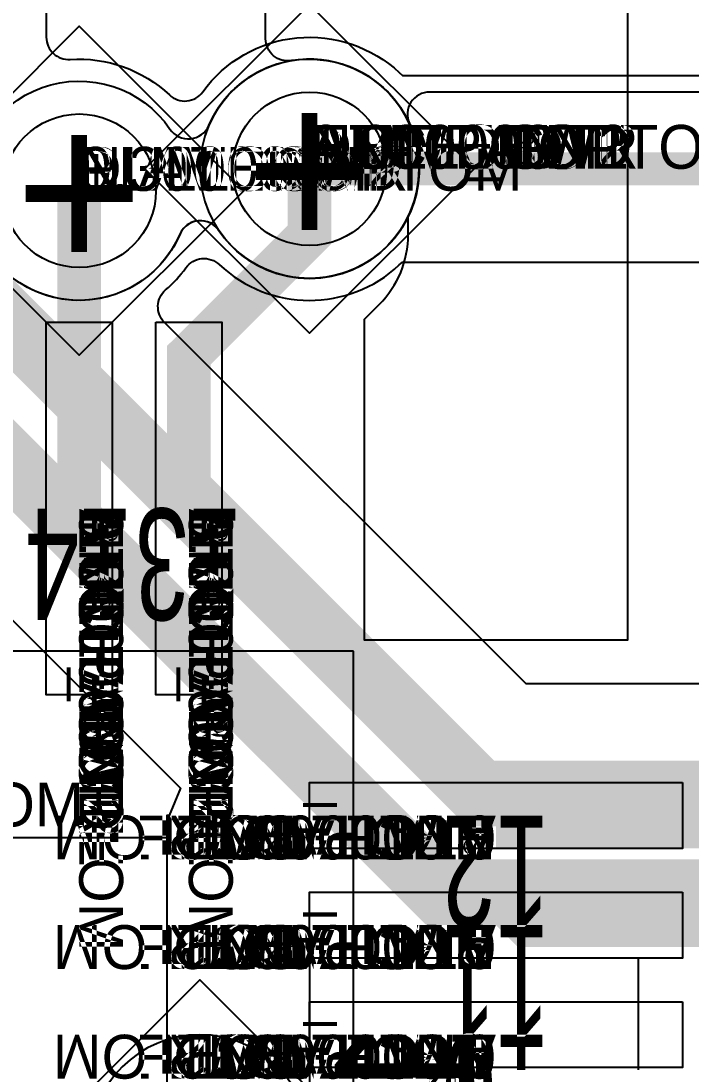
# Model space of a CAD drawing. Extents: x 0 to 323, y 0 to 320.
# Drawn here: x 43.134 to 46.19, y 106.725 to 111.475 of the extents above; entities that cross this region are included whole.
import ezdxf
from ezdxf.enums import TextEntityAlignment as Align

# ---------------------------------------------------------------- set-up
doc = ezdxf.new("R2010")
doc.units = 0
doc.header["$MEASUREMENT"] = 0
doc.layers.get('0').update_dxf_attribs({"linetype": 'CONTINUOUS'})
for name, color, linetype in [('CDN_FIGURES', 7, 'CONTINUOUS'), ('ETCH_BOTTOM', 7, 'CONTINUOUS'), ('ETCH_GND', 3, 'CONTINUOUS'), ('ETCH_INT1', 4, 'CONTINUOUS'), ('ETCH_INT2', 5, 'CONTINUOUS'), ('ETCH_PWR', 6, 'CONTINUOUS'), ('ETCH_TOP', 2, 'CONTINUOUS'), ('MANUFACTURING_NCLEGEND-1-6', 8, 'CONTINUOUS'), ('PACKAGE_GEOMETRY_ASSEMBLY_TOP', 11, 'CONTINUOUS'), ('PACKAGE_GEOMETRY_PIN_NUMBER', 9, 'CONTINUOUS')]:
    doc.layers.add(name, color=color, linetype=linetype)

# ---------------------------------------------------------------- blocks, each defined once
blk = doc.blocks.new('PAD_INFO')
for tag in ['SHAPE_TYPE', 'PAD_HEIGHT', 'PAD_LAYER', 'PAD_TYPE', 'PAD_WIDTH']:
    blk.add_attdef(tag, (0, 0), '', height=0.2)
at = {"flags": 2}
blk.add_attdef('CDN_TYPE', (0, 0), '', height=0.2, dxfattribs=at)
blk = doc.blocks.new('DRILL_INFO')
at = {"flags": 2}
blk.add_attdef('CDN_TYPE', (0, 0), '', height=0.2, dxfattribs=at)
for tag in ['FSHAPE', 'FCHAR', 'DRILL_HEIGHT', 'DIAMETER', 'PLATED', 'DRILL_WIDTH']:
    blk.add_attdef(tag, (0, 0), '', height=0.2)
blk = doc.blocks.new('VIA0700X0300')
at = {"layer": 'ETCH_BOTTOM'}
blk.add_circle((0, 0), 0.35, dxfattribs=at)
at = {"layer": 'ETCH_GND'}
blk.add_circle((0, 0), 0.35, dxfattribs=at)
at = {"layer": 'ETCH_INT1'}
blk.add_circle((0, 0), 0.35, dxfattribs=at)
at = {"layer": 'ETCH_INT2'}
blk.add_circle((0, 0), 0.35, dxfattribs=at)
at = {"layer": 'ETCH_PWR'}
blk.add_circle((0, 0), 0.35, dxfattribs=at)
at = {"layer": 'ETCH_TOP'}
blk.add_circle((0, 0), 0.35, dxfattribs=at)
ref = blk.add_blockref('PAD_INFO', (0, 0))
ref.add_attrib('PAD_LAYER', 'ETCH_TOP', (0, 0), dxfattribs={"height": 0.2})
ref.add_attrib('SHAPE_TYPE', 'NULL', (0, 0), dxfattribs={"height": 0.2})
ref.add_attrib('PAD_TYPE', 'ANTIPAD', (0, 0), dxfattribs={"height": 0.2})
ref.add_attrib('PAD_WIDTH', '0.000000', (0, 0), dxfattribs={"height": 0.2})
ref.add_attrib('PAD_HEIGHT', '0.000000', (0, 0), dxfattribs={"height": 0.2})
ref = blk.add_blockref('PAD_INFO', (0, 0))
ref.add_attrib('PAD_LAYER', 'ETCH_GND', (0, 0), dxfattribs={"height": 0.2})
ref.add_attrib('SHAPE_TYPE', 'NULL', (0, 0), dxfattribs={"height": 0.2})
ref.add_attrib('PAD_TYPE', 'ANTIPAD', (0, 0), dxfattribs={"height": 0.2})
ref.add_attrib('PAD_WIDTH', '0.000000', (0, 0), dxfattribs={"height": 0.2})
ref.add_attrib('PAD_HEIGHT', '0.000000', (0, 0), dxfattribs={"height": 0.2})
ref = blk.add_blockref('PAD_INFO', (0, 0))
ref.add_attrib('PAD_LAYER', 'ETCH_INT1', (0, 0), dxfattribs={"height": 0.2})
ref.add_attrib('SHAPE_TYPE', 'NULL', (0, 0), dxfattribs={"height": 0.2})
ref.add_attrib('PAD_TYPE', 'ANTIPAD', (0, 0), dxfattribs={"height": 0.2})
ref.add_attrib('PAD_WIDTH', '0.000000', (0, 0), dxfattribs={"height": 0.2})
ref.add_attrib('PAD_HEIGHT', '0.000000', (0, 0), dxfattribs={"height": 0.2})
ref = blk.add_blockref('PAD_INFO', (0, 0))
ref.add_attrib('PAD_LAYER', 'ETCH_INT2', (0, 0), dxfattribs={"height": 0.2})
ref.add_attrib('SHAPE_TYPE', 'NULL', (0, 0), dxfattribs={"height": 0.2})
ref.add_attrib('PAD_TYPE', 'ANTIPAD', (0, 0), dxfattribs={"height": 0.2})
ref.add_attrib('PAD_WIDTH', '0.000000', (0, 0), dxfattribs={"height": 0.2})
ref.add_attrib('PAD_HEIGHT', '0.000000', (0, 0), dxfattribs={"height": 0.2})
ref = blk.add_blockref('PAD_INFO', (0, 0))
ref.add_attrib('PAD_LAYER', 'ETCH_PWR', (0, 0), dxfattribs={"height": 0.2})
ref.add_attrib('SHAPE_TYPE', 'NULL', (0, 0), dxfattribs={"height": 0.2})
ref.add_attrib('PAD_TYPE', 'ANTIPAD', (0, 0), dxfattribs={"height": 0.2})
ref.add_attrib('PAD_WIDTH', '0.000000', (0, 0), dxfattribs={"height": 0.2})
ref.add_attrib('PAD_HEIGHT', '0.000000', (0, 0), dxfattribs={"height": 0.2})
ref = blk.add_blockref('PAD_INFO', (0, 0))
ref.add_attrib('PAD_LAYER', 'ETCH_BOTTOM', (0, 0), dxfattribs={"height": 0.2})
ref.add_attrib('SHAPE_TYPE', 'NULL', (0, 0), dxfattribs={"height": 0.2})
ref.add_attrib('PAD_TYPE', 'ANTIPAD', (0, 0), dxfattribs={"height": 0.2})
ref.add_attrib('PAD_WIDTH', '0.000000', (0, 0), dxfattribs={"height": 0.2})
ref.add_attrib('PAD_HEIGHT', '0.000000', (0, 0), dxfattribs={"height": 0.2})
ref = blk.add_blockref('PAD_INFO', (0, 0))
ref.add_attrib('PAD_LAYER', 'ETCH_TOP', (0, 0), dxfattribs={"height": 0.2})
ref.add_attrib('SHAPE_TYPE', 'NULL', (0, 0), dxfattribs={"height": 0.2})
ref.add_attrib('PAD_TYPE', 'THERMAL', (0, 0), dxfattribs={"height": 0.2})
ref.add_attrib('PAD_WIDTH', '0.000000', (0, 0), dxfattribs={"height": 0.2})
ref.add_attrib('PAD_HEIGHT', '0.000000', (0, 0), dxfattribs={"height": 0.2})
ref = blk.add_blockref('PAD_INFO', (0, 0))
ref.add_attrib('PAD_LAYER', 'ETCH_GND', (0, 0), dxfattribs={"height": 0.2})
ref.add_attrib('SHAPE_TYPE', 'NULL', (0, 0), dxfattribs={"height": 0.2})
ref.add_attrib('PAD_TYPE', 'THERMAL', (0, 0), dxfattribs={"height": 0.2})
ref.add_attrib('PAD_WIDTH', '0.000000', (0, 0), dxfattribs={"height": 0.2})
ref.add_attrib('PAD_HEIGHT', '0.000000', (0, 0), dxfattribs={"height": 0.2})
ref = blk.add_blockref('PAD_INFO', (0, 0))
ref.add_attrib('PAD_LAYER', 'ETCH_INT1', (0, 0), dxfattribs={"height": 0.2})
ref.add_attrib('SHAPE_TYPE', 'NULL', (0, 0), dxfattribs={"height": 0.2})
ref.add_attrib('PAD_TYPE', 'THERMAL', (0, 0), dxfattribs={"height": 0.2})
ref.add_attrib('PAD_WIDTH', '0.000000', (0, 0), dxfattribs={"height": 0.2})
ref.add_attrib('PAD_HEIGHT', '0.000000', (0, 0), dxfattribs={"height": 0.2})
ref = blk.add_blockref('PAD_INFO', (0, 0))
ref.add_attrib('PAD_LAYER', 'ETCH_INT2', (0, 0), dxfattribs={"height": 0.2})
ref.add_attrib('SHAPE_TYPE', 'NULL', (0, 0), dxfattribs={"height": 0.2})
ref.add_attrib('PAD_TYPE', 'THERMAL', (0, 0), dxfattribs={"height": 0.2})
ref.add_attrib('PAD_WIDTH', '0.000000', (0, 0), dxfattribs={"height": 0.2})
ref.add_attrib('PAD_HEIGHT', '0.000000', (0, 0), dxfattribs={"height": 0.2})
ref = blk.add_blockref('PAD_INFO', (0, 0))
ref.add_attrib('PAD_LAYER', 'ETCH_PWR', (0, 0), dxfattribs={"height": 0.2})
ref.add_attrib('SHAPE_TYPE', 'NULL', (0, 0), dxfattribs={"height": 0.2})
ref.add_attrib('PAD_TYPE', 'THERMAL', (0, 0), dxfattribs={"height": 0.2})
ref.add_attrib('PAD_WIDTH', '0.000000', (0, 0), dxfattribs={"height": 0.2})
ref.add_attrib('PAD_HEIGHT', '0.000000', (0, 0), dxfattribs={"height": 0.2})
ref = blk.add_blockref('PAD_INFO', (0, 0))
ref.add_attrib('PAD_LAYER', 'ETCH_BOTTOM', (0, 0), dxfattribs={"height": 0.2})
ref.add_attrib('SHAPE_TYPE', 'NULL', (0, 0), dxfattribs={"height": 0.2})
ref.add_attrib('PAD_TYPE', 'THERMAL', (0, 0), dxfattribs={"height": 0.2})
ref.add_attrib('PAD_WIDTH', '0.000000', (0, 0), dxfattribs={"height": 0.2})
ref.add_attrib('PAD_HEIGHT', '0.000000', (0, 0), dxfattribs={"height": 0.2})
ref = blk.add_blockref('PAD_INFO', (0, 0))
ref.add_attrib('PAD_LAYER', 'ETCH_TOP', (0, 0), dxfattribs={"height": 0.2})
ref.add_attrib('SHAPE_TYPE', 'CIRCLE', (0, 0), dxfattribs={"height": 0.2})
ref.add_attrib('PAD_TYPE', 'REGULAR', (0, 0), dxfattribs={"height": 0.2})
ref.add_attrib('PAD_WIDTH', '0.700000', (0, 0), dxfattribs={"height": 0.2})
ref.add_attrib('PAD_HEIGHT', '0.700000', (0, 0), dxfattribs={"height": 0.2})
ref = blk.add_blockref('PAD_INFO', (0, 0))
ref.add_attrib('PAD_LAYER', 'ETCH_GND', (0, 0), dxfattribs={"height": 0.2})
ref.add_attrib('SHAPE_TYPE', 'CIRCLE', (0, 0), dxfattribs={"height": 0.2})
ref.add_attrib('PAD_TYPE', 'REGULAR', (0, 0), dxfattribs={"height": 0.2})
ref.add_attrib('PAD_WIDTH', '0.700000', (0, 0), dxfattribs={"height": 0.2})
ref.add_attrib('PAD_HEIGHT', '0.700000', (0, 0), dxfattribs={"height": 0.2})
ref = blk.add_blockref('PAD_INFO', (0, 0))
ref.add_attrib('PAD_LAYER', 'ETCH_INT1', (0, 0), dxfattribs={"height": 0.2})
ref.add_attrib('SHAPE_TYPE', 'CIRCLE', (0, 0), dxfattribs={"height": 0.2})
ref.add_attrib('PAD_TYPE', 'REGULAR', (0, 0), dxfattribs={"height": 0.2})
ref.add_attrib('PAD_WIDTH', '0.700000', (0, 0), dxfattribs={"height": 0.2})
ref.add_attrib('PAD_HEIGHT', '0.700000', (0, 0), dxfattribs={"height": 0.2})
ref = blk.add_blockref('PAD_INFO', (0, 0))
ref.add_attrib('PAD_LAYER', 'ETCH_INT2', (0, 0), dxfattribs={"height": 0.2})
ref.add_attrib('SHAPE_TYPE', 'CIRCLE', (0, 0), dxfattribs={"height": 0.2})
ref.add_attrib('PAD_TYPE', 'REGULAR', (0, 0), dxfattribs={"height": 0.2})
ref.add_attrib('PAD_WIDTH', '0.700000', (0, 0), dxfattribs={"height": 0.2})
ref.add_attrib('PAD_HEIGHT', '0.700000', (0, 0), dxfattribs={"height": 0.2})
ref = blk.add_blockref('PAD_INFO', (0, 0))
ref.add_attrib('PAD_LAYER', 'ETCH_PWR', (0, 0), dxfattribs={"height": 0.2})
ref.add_attrib('SHAPE_TYPE', 'CIRCLE', (0, 0), dxfattribs={"height": 0.2})
ref.add_attrib('PAD_TYPE', 'REGULAR', (0, 0), dxfattribs={"height": 0.2})
ref.add_attrib('PAD_WIDTH', '0.700000', (0, 0), dxfattribs={"height": 0.2})
ref.add_attrib('PAD_HEIGHT', '0.700000', (0, 0), dxfattribs={"height": 0.2})
ref = blk.add_blockref('PAD_INFO', (0, 0))
ref.add_attrib('PAD_LAYER', 'ETCH_BOTTOM', (0, 0), dxfattribs={"height": 0.2})
ref.add_attrib('SHAPE_TYPE', 'CIRCLE', (0, 0), dxfattribs={"height": 0.2})
ref.add_attrib('PAD_TYPE', 'REGULAR', (0, 0), dxfattribs={"height": 0.2})
ref.add_attrib('PAD_WIDTH', '0.700000', (0, 0), dxfattribs={"height": 0.2})
ref.add_attrib('PAD_HEIGHT', '0.700000', (0, 0), dxfattribs={"height": 0.2})
ref = blk.add_blockref('DRILL_INFO', (0, 0))
ref.add_attrib('DIAMETER', '0.300000', (0, 0), dxfattribs={"height": 0.2})
ref.add_attrib('PLATED', 'PLATED', (0, 0), dxfattribs={"height": 0.2})
ref.add_attrib('FSHAPE', 'DIAMOND', (0, 0), dxfattribs={"height": 0.2})
ref.add_attrib('FCHAR', '+', (0, 0), dxfattribs={"height": 0.2})
ref.add_attrib('DRILL_WIDTH', '1.500000', (0, 0), dxfattribs={"height": 0.2})
ref.add_attrib('DRILL_HEIGHT', '1.500000', (0, 0), dxfattribs={"height": 0.2})
for tag in ['CDN_TYPE', 'PIN']:
    blk.add_attdef(tag, (0, 0), '', height=0.2)
at = {"flags": 2}
for tag in ['PSTKNAME', 'BBV']:
    blk.add_attdef(tag, (0, 0), '', height=0.2, dxfattribs=at)
blk = doc.blocks.new('FIGURE_DIAMOND')
at = {"layer": 'CDN_FIGURES'}
blk.add_lwpolyline([(-0.5, 0), (0, 0.5), (0.5, 0), (0, -0.5)], close=True, dxfattribs=at)
blk = doc.blocks.new('RC1700X0300TS_NS')
at = {"layer": 'ETCH_TOP'}
blk.add_lwpolyline([(-0.85, -0.15), (-0.85, 0.15), (0.85, 0.15), (0.85, -0.15)], close=True, dxfattribs=at)
ref = blk.add_blockref('PAD_INFO', (0, 0))
ref.add_attrib('PAD_LAYER', 'ETCH_TOP', (0, 0), dxfattribs={"height": 0.2})
ref.add_attrib('SHAPE_TYPE', 'NULL', (0, 0), dxfattribs={"height": 0.2})
ref.add_attrib('PAD_TYPE', 'ANTIPAD', (0, 0), dxfattribs={"height": 0.2})
ref.add_attrib('PAD_WIDTH', '0.000000', (0, 0), dxfattribs={"height": 0.2})
ref.add_attrib('PAD_HEIGHT', '0.000000', (0, 0), dxfattribs={"height": 0.2})
ref = blk.add_blockref('PAD_INFO', (0, 0))
ref.add_attrib('PAD_LAYER', 'ETCH_GND', (0, 0), dxfattribs={"height": 0.2})
ref.add_attrib('SHAPE_TYPE', 'NULL', (0, 0), dxfattribs={"height": 0.2})
ref.add_attrib('PAD_TYPE', 'ANTIPAD', (0, 0), dxfattribs={"height": 0.2})
ref.add_attrib('PAD_WIDTH', '0.000000', (0, 0), dxfattribs={"height": 0.2})
ref.add_attrib('PAD_HEIGHT', '0.000000', (0, 0), dxfattribs={"height": 0.2})
ref = blk.add_blockref('PAD_INFO', (0, 0))
ref.add_attrib('PAD_LAYER', 'ETCH_INT1', (0, 0), dxfattribs={"height": 0.2})
ref.add_attrib('SHAPE_TYPE', 'NULL', (0, 0), dxfattribs={"height": 0.2})
ref.add_attrib('PAD_TYPE', 'ANTIPAD', (0, 0), dxfattribs={"height": 0.2})
ref.add_attrib('PAD_WIDTH', '0.000000', (0, 0), dxfattribs={"height": 0.2})
ref.add_attrib('PAD_HEIGHT', '0.000000', (0, 0), dxfattribs={"height": 0.2})
ref = blk.add_blockref('PAD_INFO', (0, 0))
ref.add_attrib('PAD_LAYER', 'ETCH_INT2', (0, 0), dxfattribs={"height": 0.2})
ref.add_attrib('SHAPE_TYPE', 'NULL', (0, 0), dxfattribs={"height": 0.2})
ref.add_attrib('PAD_TYPE', 'ANTIPAD', (0, 0), dxfattribs={"height": 0.2})
ref.add_attrib('PAD_WIDTH', '0.000000', (0, 0), dxfattribs={"height": 0.2})
ref.add_attrib('PAD_HEIGHT', '0.000000', (0, 0), dxfattribs={"height": 0.2})
ref = blk.add_blockref('PAD_INFO', (0, 0))
ref.add_attrib('PAD_LAYER', 'ETCH_PWR', (0, 0), dxfattribs={"height": 0.2})
ref.add_attrib('SHAPE_TYPE', 'NULL', (0, 0), dxfattribs={"height": 0.2})
ref.add_attrib('PAD_TYPE', 'ANTIPAD', (0, 0), dxfattribs={"height": 0.2})
ref.add_attrib('PAD_WIDTH', '0.000000', (0, 0), dxfattribs={"height": 0.2})
ref.add_attrib('PAD_HEIGHT', '0.000000', (0, 0), dxfattribs={"height": 0.2})
ref = blk.add_blockref('PAD_INFO', (0, 0))
ref.add_attrib('PAD_LAYER', 'ETCH_BOTTOM', (0, 0), dxfattribs={"height": 0.2})
ref.add_attrib('SHAPE_TYPE', 'NULL', (0, 0), dxfattribs={"height": 0.2})
ref.add_attrib('PAD_TYPE', 'ANTIPAD', (0, 0), dxfattribs={"height": 0.2})
ref.add_attrib('PAD_WIDTH', '0.000000', (0, 0), dxfattribs={"height": 0.2})
ref.add_attrib('PAD_HEIGHT', '0.000000', (0, 0), dxfattribs={"height": 0.2})
ref = blk.add_blockref('PAD_INFO', (0, 0))
ref.add_attrib('PAD_LAYER', 'ETCH_TOP', (0, 0), dxfattribs={"height": 0.2})
ref.add_attrib('SHAPE_TYPE', 'NULL', (0, 0), dxfattribs={"height": 0.2})
ref.add_attrib('PAD_TYPE', 'THERMAL', (0, 0), dxfattribs={"height": 0.2})
ref.add_attrib('PAD_WIDTH', '0.000000', (0, 0), dxfattribs={"height": 0.2})
ref.add_attrib('PAD_HEIGHT', '0.000000', (0, 0), dxfattribs={"height": 0.2})
ref = blk.add_blockref('PAD_INFO', (0, 0))
ref.add_attrib('PAD_LAYER', 'ETCH_GND', (0, 0), dxfattribs={"height": 0.2})
ref.add_attrib('SHAPE_TYPE', 'NULL', (0, 0), dxfattribs={"height": 0.2})
ref.add_attrib('PAD_TYPE', 'THERMAL', (0, 0), dxfattribs={"height": 0.2})
ref.add_attrib('PAD_WIDTH', '0.000000', (0, 0), dxfattribs={"height": 0.2})
ref.add_attrib('PAD_HEIGHT', '0.000000', (0, 0), dxfattribs={"height": 0.2})
ref = blk.add_blockref('PAD_INFO', (0, 0))
ref.add_attrib('PAD_LAYER', 'ETCH_INT1', (0, 0), dxfattribs={"height": 0.2})
ref.add_attrib('SHAPE_TYPE', 'NULL', (0, 0), dxfattribs={"height": 0.2})
ref.add_attrib('PAD_TYPE', 'THERMAL', (0, 0), dxfattribs={"height": 0.2})
ref.add_attrib('PAD_WIDTH', '0.000000', (0, 0), dxfattribs={"height": 0.2})
ref.add_attrib('PAD_HEIGHT', '0.000000', (0, 0), dxfattribs={"height": 0.2})
ref = blk.add_blockref('PAD_INFO', (0, 0))
ref.add_attrib('PAD_LAYER', 'ETCH_INT2', (0, 0), dxfattribs={"height": 0.2})
ref.add_attrib('SHAPE_TYPE', 'NULL', (0, 0), dxfattribs={"height": 0.2})
ref.add_attrib('PAD_TYPE', 'THERMAL', (0, 0), dxfattribs={"height": 0.2})
ref.add_attrib('PAD_WIDTH', '0.000000', (0, 0), dxfattribs={"height": 0.2})
ref.add_attrib('PAD_HEIGHT', '0.000000', (0, 0), dxfattribs={"height": 0.2})
ref = blk.add_blockref('PAD_INFO', (0, 0))
ref.add_attrib('PAD_LAYER', 'ETCH_PWR', (0, 0), dxfattribs={"height": 0.2})
ref.add_attrib('SHAPE_TYPE', 'NULL', (0, 0), dxfattribs={"height": 0.2})
ref.add_attrib('PAD_TYPE', 'THERMAL', (0, 0), dxfattribs={"height": 0.2})
ref.add_attrib('PAD_WIDTH', '0.000000', (0, 0), dxfattribs={"height": 0.2})
ref.add_attrib('PAD_HEIGHT', '0.000000', (0, 0), dxfattribs={"height": 0.2})
ref = blk.add_blockref('PAD_INFO', (0, 0))
ref.add_attrib('PAD_LAYER', 'ETCH_BOTTOM', (0, 0), dxfattribs={"height": 0.2})
ref.add_attrib('SHAPE_TYPE', 'NULL', (0, 0), dxfattribs={"height": 0.2})
ref.add_attrib('PAD_TYPE', 'THERMAL', (0, 0), dxfattribs={"height": 0.2})
ref.add_attrib('PAD_WIDTH', '0.000000', (0, 0), dxfattribs={"height": 0.2})
ref.add_attrib('PAD_HEIGHT', '0.000000', (0, 0), dxfattribs={"height": 0.2})
ref = blk.add_blockref('PAD_INFO', (0, 0))
ref.add_attrib('PAD_LAYER', 'ETCH_TOP', (0, 0), dxfattribs={"height": 0.2})
ref.add_attrib('SHAPE_TYPE', 'RECTANGLE', (0, 0), dxfattribs={"height": 0.2})
ref.add_attrib('PAD_TYPE', 'REGULAR', (0, 0), dxfattribs={"height": 0.2})
ref.add_attrib('PAD_WIDTH', '1.700000', (0, 0), dxfattribs={"height": 0.2})
ref.add_attrib('PAD_HEIGHT', '0.300000', (0, 0), dxfattribs={"height": 0.2})
ref = blk.add_blockref('PAD_INFO', (0, 0))
ref.add_attrib('PAD_LAYER', 'ETCH_GND', (0, 0), dxfattribs={"height": 0.2})
ref.add_attrib('SHAPE_TYPE', 'NULL', (0, 0), dxfattribs={"height": 0.2})
ref.add_attrib('PAD_TYPE', 'REGULAR', (0, 0), dxfattribs={"height": 0.2})
ref.add_attrib('PAD_WIDTH', '0.000000', (0, 0), dxfattribs={"height": 0.2})
ref.add_attrib('PAD_HEIGHT', '0.000000', (0, 0), dxfattribs={"height": 0.2})
ref = blk.add_blockref('PAD_INFO', (0, 0))
ref.add_attrib('PAD_LAYER', 'ETCH_INT1', (0, 0), dxfattribs={"height": 0.2})
ref.add_attrib('SHAPE_TYPE', 'NULL', (0, 0), dxfattribs={"height": 0.2})
ref.add_attrib('PAD_TYPE', 'REGULAR', (0, 0), dxfattribs={"height": 0.2})
ref.add_attrib('PAD_WIDTH', '0.000000', (0, 0), dxfattribs={"height": 0.2})
ref.add_attrib('PAD_HEIGHT', '0.000000', (0, 0), dxfattribs={"height": 0.2})
ref = blk.add_blockref('PAD_INFO', (0, 0))
ref.add_attrib('PAD_LAYER', 'ETCH_INT2', (0, 0), dxfattribs={"height": 0.2})
ref.add_attrib('SHAPE_TYPE', 'NULL', (0, 0), dxfattribs={"height": 0.2})
ref.add_attrib('PAD_TYPE', 'REGULAR', (0, 0), dxfattribs={"height": 0.2})
ref.add_attrib('PAD_WIDTH', '0.000000', (0, 0), dxfattribs={"height": 0.2})
ref.add_attrib('PAD_HEIGHT', '0.000000', (0, 0), dxfattribs={"height": 0.2})
ref = blk.add_blockref('PAD_INFO', (0, 0))
ref.add_attrib('PAD_LAYER', 'ETCH_PWR', (0, 0), dxfattribs={"height": 0.2})
ref.add_attrib('SHAPE_TYPE', 'NULL', (0, 0), dxfattribs={"height": 0.2})
ref.add_attrib('PAD_TYPE', 'REGULAR', (0, 0), dxfattribs={"height": 0.2})
ref.add_attrib('PAD_WIDTH', '0.000000', (0, 0), dxfattribs={"height": 0.2})
ref.add_attrib('PAD_HEIGHT', '0.000000', (0, 0), dxfattribs={"height": 0.2})
ref = blk.add_blockref('PAD_INFO', (0, 0))
ref.add_attrib('PAD_LAYER', 'ETCH_BOTTOM', (0, 0), dxfattribs={"height": 0.2})
ref.add_attrib('SHAPE_TYPE', 'NULL', (0, 0), dxfattribs={"height": 0.2})
ref.add_attrib('PAD_TYPE', 'REGULAR', (0, 0), dxfattribs={"height": 0.2})
ref.add_attrib('PAD_WIDTH', '0.000000', (0, 0), dxfattribs={"height": 0.2})
ref.add_attrib('PAD_HEIGHT', '0.000000', (0, 0), dxfattribs={"height": 0.2})
ref = blk.add_blockref('DRILL_INFO', (0, 0))
ref.add_attrib('DIAMETER', '0.000000', (0, 0), dxfattribs={"height": 0.2})
ref.add_attrib('PLATED', 'PLATED', (0, 0), dxfattribs={"height": 0.2})
ref.add_attrib('FSHAPE', 'NULL', (0, 0), dxfattribs={"height": 0.2})
ref.add_attrib('DRILL_WIDTH', '0.000000', (0, 0), dxfattribs={"height": 0.2})
ref.add_attrib('DRILL_HEIGHT', '0.000000', (0, 0), dxfattribs={"height": 0.2})
for tag in ['CDN_TYPE', 'PIN']:
    blk.add_attdef(tag, (0, 0), '', height=0.2)
at = {"flags": 2}
for tag in ['PSTKNAME', 'BBV']:
    blk.add_attdef(tag, (0, 0), '', height=0.2, dxfattribs=at)
blk = doc.blocks.new('F40')
at = {"layer": 'PACKAGE_GEOMETRY_ASSEMBLY_TOP'}
blk.add_lwpolyline([(0.65, -6.25), (7.65, -6.25), (7.65, 0.75), (0.65, 0.75)], close=True, dxfattribs=at)
at = {"layer": 'ETCH_TOP'}
for p in [(0, -5.5), (0, -4.5), (0, -5)]:
    blk.add_blockref('RC1700X0300TS_NS', p, dxfattribs=at)
at = {"layer": 'ETCH_TOP', "rotation": 90}
for p in [(1.4, -6.9), (1.9, -6.9)]:
    blk.add_blockref('RC1700X0300TS_NS', p, dxfattribs=at)
at = {"flags": 2}
for tag in ['SYMBOL_TYPE', 'CDN_TYPE', 'REFDES']:
    blk.add_attdef(tag, (0, 0), '', height=0.2, dxfattribs=at)
blk = doc.blocks.new('RC1000X1500TS')
at = {"layer": 'ETCH_TOP'}
blk.add_lwpolyline([(-0.5, -0.75), (-0.5, 0.75), (0.5, 0.75), (0.5, -0.75)], close=True, dxfattribs=at)
ref = blk.add_blockref('PAD_INFO', (0, 0))
ref.add_attrib('PAD_LAYER', 'ETCH_TOP', (0, 0), dxfattribs={"height": 0.2})
ref.add_attrib('SHAPE_TYPE', 'NULL', (0, 0), dxfattribs={"height": 0.2})
ref.add_attrib('PAD_TYPE', 'ANTIPAD', (0, 0), dxfattribs={"height": 0.2})
ref.add_attrib('PAD_WIDTH', '0.000000', (0, 0), dxfattribs={"height": 0.2})
ref.add_attrib('PAD_HEIGHT', '0.000000', (0, 0), dxfattribs={"height": 0.2})
ref = blk.add_blockref('PAD_INFO', (0, 0))
ref.add_attrib('PAD_LAYER', 'ETCH_GND', (0, 0), dxfattribs={"height": 0.2})
ref.add_attrib('SHAPE_TYPE', 'NULL', (0, 0), dxfattribs={"height": 0.2})
ref.add_attrib('PAD_TYPE', 'ANTIPAD', (0, 0), dxfattribs={"height": 0.2})
ref.add_attrib('PAD_WIDTH', '0.000000', (0, 0), dxfattribs={"height": 0.2})
ref.add_attrib('PAD_HEIGHT', '0.000000', (0, 0), dxfattribs={"height": 0.2})
ref = blk.add_blockref('PAD_INFO', (0, 0))
ref.add_attrib('PAD_LAYER', 'ETCH_INT1', (0, 0), dxfattribs={"height": 0.2})
ref.add_attrib('SHAPE_TYPE', 'NULL', (0, 0), dxfattribs={"height": 0.2})
ref.add_attrib('PAD_TYPE', 'ANTIPAD', (0, 0), dxfattribs={"height": 0.2})
ref.add_attrib('PAD_WIDTH', '0.000000', (0, 0), dxfattribs={"height": 0.2})
ref.add_attrib('PAD_HEIGHT', '0.000000', (0, 0), dxfattribs={"height": 0.2})
ref = blk.add_blockref('PAD_INFO', (0, 0))
ref.add_attrib('PAD_LAYER', 'ETCH_INT2', (0, 0), dxfattribs={"height": 0.2})
ref.add_attrib('SHAPE_TYPE', 'NULL', (0, 0), dxfattribs={"height": 0.2})
ref.add_attrib('PAD_TYPE', 'ANTIPAD', (0, 0), dxfattribs={"height": 0.2})
ref.add_attrib('PAD_WIDTH', '0.000000', (0, 0), dxfattribs={"height": 0.2})
ref.add_attrib('PAD_HEIGHT', '0.000000', (0, 0), dxfattribs={"height": 0.2})
ref = blk.add_blockref('PAD_INFO', (0, 0))
ref.add_attrib('PAD_LAYER', 'ETCH_PWR', (0, 0), dxfattribs={"height": 0.2})
ref.add_attrib('SHAPE_TYPE', 'NULL', (0, 0), dxfattribs={"height": 0.2})
ref.add_attrib('PAD_TYPE', 'ANTIPAD', (0, 0), dxfattribs={"height": 0.2})
ref.add_attrib('PAD_WIDTH', '0.000000', (0, 0), dxfattribs={"height": 0.2})
ref.add_attrib('PAD_HEIGHT', '0.000000', (0, 0), dxfattribs={"height": 0.2})
ref = blk.add_blockref('PAD_INFO', (0, 0))
ref.add_attrib('PAD_LAYER', 'ETCH_BOTTOM', (0, 0), dxfattribs={"height": 0.2})
ref.add_attrib('SHAPE_TYPE', 'NULL', (0, 0), dxfattribs={"height": 0.2})
ref.add_attrib('PAD_TYPE', 'ANTIPAD', (0, 0), dxfattribs={"height": 0.2})
ref.add_attrib('PAD_WIDTH', '0.000000', (0, 0), dxfattribs={"height": 0.2})
ref.add_attrib('PAD_HEIGHT', '0.000000', (0, 0), dxfattribs={"height": 0.2})
ref = blk.add_blockref('PAD_INFO', (0, 0))
ref.add_attrib('PAD_LAYER', 'ETCH_TOP', (0, 0), dxfattribs={"height": 0.2})
ref.add_attrib('SHAPE_TYPE', 'NULL', (0, 0), dxfattribs={"height": 0.2})
ref.add_attrib('PAD_TYPE', 'THERMAL', (0, 0), dxfattribs={"height": 0.2})
ref.add_attrib('PAD_WIDTH', '0.000000', (0, 0), dxfattribs={"height": 0.2})
ref.add_attrib('PAD_HEIGHT', '0.000000', (0, 0), dxfattribs={"height": 0.2})
ref = blk.add_blockref('PAD_INFO', (0, 0))
ref.add_attrib('PAD_LAYER', 'ETCH_GND', (0, 0), dxfattribs={"height": 0.2})
ref.add_attrib('SHAPE_TYPE', 'NULL', (0, 0), dxfattribs={"height": 0.2})
ref.add_attrib('PAD_TYPE', 'THERMAL', (0, 0), dxfattribs={"height": 0.2})
ref.add_attrib('PAD_WIDTH', '0.000000', (0, 0), dxfattribs={"height": 0.2})
ref.add_attrib('PAD_HEIGHT', '0.000000', (0, 0), dxfattribs={"height": 0.2})
ref = blk.add_blockref('PAD_INFO', (0, 0))
ref.add_attrib('PAD_LAYER', 'ETCH_INT1', (0, 0), dxfattribs={"height": 0.2})
ref.add_attrib('SHAPE_TYPE', 'NULL', (0, 0), dxfattribs={"height": 0.2})
ref.add_attrib('PAD_TYPE', 'THERMAL', (0, 0), dxfattribs={"height": 0.2})
ref.add_attrib('PAD_WIDTH', '0.000000', (0, 0), dxfattribs={"height": 0.2})
ref.add_attrib('PAD_HEIGHT', '0.000000', (0, 0), dxfattribs={"height": 0.2})
ref = blk.add_blockref('PAD_INFO', (0, 0))
ref.add_attrib('PAD_LAYER', 'ETCH_INT2', (0, 0), dxfattribs={"height": 0.2})
ref.add_attrib('SHAPE_TYPE', 'NULL', (0, 0), dxfattribs={"height": 0.2})
ref.add_attrib('PAD_TYPE', 'THERMAL', (0, 0), dxfattribs={"height": 0.2})
ref.add_attrib('PAD_WIDTH', '0.000000', (0, 0), dxfattribs={"height": 0.2})
ref.add_attrib('PAD_HEIGHT', '0.000000', (0, 0), dxfattribs={"height": 0.2})
ref = blk.add_blockref('PAD_INFO', (0, 0))
ref.add_attrib('PAD_LAYER', 'ETCH_PWR', (0, 0), dxfattribs={"height": 0.2})
ref.add_attrib('SHAPE_TYPE', 'NULL', (0, 0), dxfattribs={"height": 0.2})
ref.add_attrib('PAD_TYPE', 'THERMAL', (0, 0), dxfattribs={"height": 0.2})
ref.add_attrib('PAD_WIDTH', '0.000000', (0, 0), dxfattribs={"height": 0.2})
ref.add_attrib('PAD_HEIGHT', '0.000000', (0, 0), dxfattribs={"height": 0.2})
ref = blk.add_blockref('PAD_INFO', (0, 0))
ref.add_attrib('PAD_LAYER', 'ETCH_BOTTOM', (0, 0), dxfattribs={"height": 0.2})
ref.add_attrib('SHAPE_TYPE', 'NULL', (0, 0), dxfattribs={"height": 0.2})
ref.add_attrib('PAD_TYPE', 'THERMAL', (0, 0), dxfattribs={"height": 0.2})
ref.add_attrib('PAD_WIDTH', '0.000000', (0, 0), dxfattribs={"height": 0.2})
ref.add_attrib('PAD_HEIGHT', '0.000000', (0, 0), dxfattribs={"height": 0.2})
ref = blk.add_blockref('PAD_INFO', (0, 0))
ref.add_attrib('PAD_LAYER', 'ETCH_GND', (0, 0), dxfattribs={"height": 0.2})
ref.add_attrib('SHAPE_TYPE', 'NULL', (0, 0), dxfattribs={"height": 0.2})
ref.add_attrib('PAD_TYPE', 'REGULAR', (0, 0), dxfattribs={"height": 0.2})
ref.add_attrib('PAD_WIDTH', '0.000000', (0, 0), dxfattribs={"height": 0.2})
ref.add_attrib('PAD_HEIGHT', '0.000000', (0, 0), dxfattribs={"height": 0.2})
ref = blk.add_blockref('PAD_INFO', (0, 0))
ref.add_attrib('PAD_LAYER', 'ETCH_INT1', (0, 0), dxfattribs={"height": 0.2})
ref.add_attrib('SHAPE_TYPE', 'NULL', (0, 0), dxfattribs={"height": 0.2})
ref.add_attrib('PAD_TYPE', 'REGULAR', (0, 0), dxfattribs={"height": 0.2})
ref.add_attrib('PAD_WIDTH', '0.000000', (0, 0), dxfattribs={"height": 0.2})
ref.add_attrib('PAD_HEIGHT', '0.000000', (0, 0), dxfattribs={"height": 0.2})
ref = blk.add_blockref('PAD_INFO', (0, 0))
ref.add_attrib('PAD_LAYER', 'ETCH_INT2', (0, 0), dxfattribs={"height": 0.2})
ref.add_attrib('SHAPE_TYPE', 'NULL', (0, 0), dxfattribs={"height": 0.2})
ref.add_attrib('PAD_TYPE', 'REGULAR', (0, 0), dxfattribs={"height": 0.2})
ref.add_attrib('PAD_WIDTH', '0.000000', (0, 0), dxfattribs={"height": 0.2})
ref.add_attrib('PAD_HEIGHT', '0.000000', (0, 0), dxfattribs={"height": 0.2})
ref = blk.add_blockref('PAD_INFO', (0, 0))
ref.add_attrib('PAD_LAYER', 'ETCH_PWR', (0, 0), dxfattribs={"height": 0.2})
ref.add_attrib('SHAPE_TYPE', 'NULL', (0, 0), dxfattribs={"height": 0.2})
ref.add_attrib('PAD_TYPE', 'REGULAR', (0, 0), dxfattribs={"height": 0.2})
ref.add_attrib('PAD_WIDTH', '0.000000', (0, 0), dxfattribs={"height": 0.2})
ref.add_attrib('PAD_HEIGHT', '0.000000', (0, 0), dxfattribs={"height": 0.2})
ref = blk.add_blockref('PAD_INFO', (0, 0))
ref.add_attrib('PAD_LAYER', 'ETCH_BOTTOM', (0, 0), dxfattribs={"height": 0.2})
ref.add_attrib('SHAPE_TYPE', 'NULL', (0, 0), dxfattribs={"height": 0.2})
ref.add_attrib('PAD_TYPE', 'REGULAR', (0, 0), dxfattribs={"height": 0.2})
ref.add_attrib('PAD_WIDTH', '0.000000', (0, 0), dxfattribs={"height": 0.2})
ref.add_attrib('PAD_HEIGHT', '0.000000', (0, 0), dxfattribs={"height": 0.2})
ref = blk.add_blockref('DRILL_INFO', (0, 0))
ref.add_attrib('DIAMETER', '0.000000', (0, 0), dxfattribs={"height": 0.2})
ref.add_attrib('PLATED', 'PLATED', (0, 0), dxfattribs={"height": 0.2})
ref.add_attrib('FSHAPE', 'NULL', (0, 0), dxfattribs={"height": 0.2})
ref.add_attrib('DRILL_WIDTH', '0.000000', (0, 0), dxfattribs={"height": 0.2})
ref.add_attrib('DRILL_HEIGHT', '0.000000', (0, 0), dxfattribs={"height": 0.2})
ref = blk.add_blockref('PAD_INFO', (0, 0))
ref.add_attrib('PAD_LAYER', 'ETCH_TOP', (0, 0), dxfattribs={"height": 0.2})
ref.add_attrib('SHAPE_TYPE', 'RECTANGLE', (0, 0), dxfattribs={"height": 0.2})
ref.add_attrib('PAD_TYPE', 'REGULAR', (0, 0), dxfattribs={"height": 0.2})
ref.add_attrib('PAD_WIDTH', '1.000000', (0, 0), dxfattribs={"height": 0.2})
ref.add_attrib('PAD_HEIGHT', '1.500000', (0, 0), dxfattribs={"height": 0.2})
for tag in ['CDN_TYPE', 'PIN']:
    blk.add_attdef(tag, (0, 0), '', height=0.2)
at = {"flags": 2}
for tag in ['PSTKNAME', 'BBV']:
    blk.add_attdef(tag, (0, 0), '', height=0.2, dxfattribs=at)
blk = doc.blocks.new('F56')
at = {"layer": 'ETCH_TOP'}
ref = blk.add_blockref('RC1000X1500TS', (0, 0), dxfattribs=at)
ref.add_attrib('CDN_TYPE', 'PIN', (0, 0), dxfattribs={"height": 0.2})
ref.add_attrib('PIN', '1', (0, 0), dxfattribs={"height": 0.2})
at = {"flags": 2}
for tag in ['SYMBOL_TYPE', 'CDN_TYPE', 'REFDES']:
    blk.add_attdef(tag, (0, 0), '', height=0.2, dxfattribs=at)

msp = doc.modelspace()

# ---------------------------------------------------------------- linework, layer by layer
at = {"layer": 'ETCH_BOTTOM'}
for points, format in [([(30.1499, 107.3128), (36.6872, 113.8501), (41.1628, 113.8501), (43.2501, 111.7628), (43.2501, 111.3998, 0.434609), (43.3585, 111.2987, -0.209232), (43.8116, 111.1367, 0.453132), (43.9634, 111.1512, -0.451527), (44.8594, 111.2387), (44.874, 111.2251), (58.8206, 111.2251), (59.3656, 111.7701), (90.2943, 111.7701)], "xyb"), ([(78.25, 101.15, 0.3, 0.3, 0), (78.25, 101.2, 0.3, 0.3, 0), (78.9, 101.85, 0.3, 0.3, 0), (78.9, 104.8193, 0.3, 0.3, 0), (78.5193, 105.2, 0.3, 0.3, 0), (70.75, 105.2, 0.3, 0.3, 0), (66.25, 100.7, 0.3, 0.3, 0), (54.9807, 100.7, 0.3, 0.3, 0), (47.7307, 107.95, 0.3, 0.3, 0), (45.2307, 107.95, 0.3, 0.3, 0), (42.75, 110.4307, 0.3, 0.3, 0), (42.75, 111.5557, 0.3, 0.3, 0), (40.9557, 113.35, 0.3, 0.3, 0), (36.8943, 113.35, 0.3, 0.3, 0), (30.65, 107.1057, 0.3, 0.3, 0), (30.65, 90.6, 0.3, 0.3, 0), (23.9, 83.85, 0.3, 0.3, 0)], "xyseb"), ([(78.25, 104.55, 0.3, 0.3, 0), (70.7364, 104.55, 0.3, 0.3, 0), (66.4364, 100.25, 0.3, 0.3, 0), (54.7943, 100.25, 0.3, 0.3, 0), (47.5443, 107.5, 0.3, 0.3, 0), (45.0443, 107.5, 0.3, 0.3, 0), (42, 110.5443, 0.3, 0.3, 0), (42, 111.6693, 0.3, 0.3, 0), (40.7693, 112.9, 0.3, 0.3, 0), (37.0807, 112.9, 0.3, 0.3, 0), (32.25, 108.0693, 0.3, 0.3, 0), (32.25, 89.85, 0.3, 0.3, 0), (27.8, 85.4, 0.3, 0.3, 0)], "xyseb"), ([(40.5622, 112.3999), (41.4999, 111.4622), (41.4999, 110.3372), (43.8618, 107.9753), (43.8099, 107.8501), (43.7999, 107.8501), (43.7999, 105.4168), (43.7687, 105.4037, 0.562737), (43.6154, 104.3893, -0.701002), (43.5504, 104.2101), (42.3528, 104.2101, -0.582688), (42.2658, 104.3636, 0.446498), (42.0016, 105.2173), (41.9721, 105.2308), (41.9721, 105.7321), (39.2501, 105.7321), (39.2501, 106.8127, -0.709653), (39.4308, 106.8759, 2.858281), (39.4308, 107.6241, -0.709653), (39.2501, 107.6873), (39.2501, 109.7011), (38.1004, 110.8508), (38.0997, 110.8707, 0.434471), (37.4382, 111.4469, -0.706344)], "xyb"), ([(44.45, 110.8, 0.15, 0.15, 0), (58.9967, 110.8, 0.15, 0.15, 0), (59.5417, 111.345, 0.15, 0.15, 0), (90.1182, 111.345, 0.15, 0.15, 0), (107.795, 93.6682, 0.15, 0.15, 0), (107.795, 85.9818, 0.15, 0.15, 0), (104.2882, 82.475, 0.15, 0.15, 0), (103.5618, 82.475, 0.15, 0.15, 0), (98.575, 77.4882, 0.15, 0.15, 0), (98.575, 75.2617, 0.15, 0.15, 0), (98.15, 74.8367, 0.15, 0.15, 0), (98.15, 68.05, 0.15, 0.15, 0), (95.275, 65.175, 0.15, 0.15, 0), (95.275, 62.425, 0.15, 0.15, 0), (95.975, 61.725, 0.15, 0.15, 0), (95.975, 61.075, 0.15, 0.15, 0), (94.915, 60.015, 0.15, 0.15, 0), (94.915, 49.2483, 0.15, 0.15, 0), (95.675, 48.4883, 0.15, 0.15, 0), (95.675, 48.0117, 0.15, 0.15, 0), (95.25, 47.5867, 0.15, 0.15, 0), (95.25, 46.6, 0.15, 0.15, 0)], "xyseb"), ([(66.0429, 101.2001), (55.9498, 101.2001, -0.434609), (55.8487, 101.3085, 0.71944), (54.7973, 101.744, -0.434813), (54.6491, 101.7388), (47.9378, 108.4501), (45.4378, 108.4501), (43.7888, 110.0991, -0.434813), (43.794, 110.2473, 0.057424), (43.8866, 110.3488, -0.453132), (44.0384, 110.3633, 0.395557), (44.8594, 110.3613), (44.874, 110.3749), (59.1728, 110.3749)], "xyb")]:
    msp.add_lwpolyline(points, format=format, dxfattribs=at)
at = {"layer": 'ETCH_GND'}
msp.add_lwpolyline([(43.8593, 110.5021, -3.902116), (43.8137, 110.981, 0.592023), (43.9907, 110.9979, -3.902116), (44.0363, 110.519, 0.592023), (43.8593, 110.5021)], format="xyb", close=True, dxfattribs=at)
at = {"layer": 'ETCH_INT1'}
for points in [[(43.8593, 110.5021, -3.902116), (43.8137, 110.981, 0.592023), (43.9907, 110.9979, -3.902116), (44.0363, 110.519, 0.592023), (43.8593, 110.5021)], [(44.4501, 106.35, 1), (43.4499, 106.35, 1)]]:
    msp.add_lwpolyline(points, format="xyb", close=True, dxfattribs=at)
at = {"layer": 'ETCH_INT2'}
msp.add_lwpolyline([(65.8869, 111.1499), (44.9978, 111.1499, 0.545175), (44.9054, 111.0066, -0.91807), (44.0363, 110.519, 0.573837), (43.8616, 110.5071, -1.123873), (42.9954, 110.9943, 0.590873), (42.9097, 111.1499), (40.1856, 111.1499), (40.0232, 111.3123, 0.668179), (39.8501, 111.2406), (39.8501, 107.7502), (39.9007, 107.7501, -0.545909), (40.3547, 107.0418), (40.3501, 107.0318), (40.3501, 106.432), (40.7321, 106.05), (40.7321, 102.8478, 0.447008), (40.8447, 102.747, -1.117886), (40.8447, 101.753, 0.447008), (40.7321, 101.6522), (40.7321, 96.203)], format="xyb", dxfattribs=at)
at = {"layer": 'ETCH_PWR'}
for points in [[(44.9501, 110.8, 1), (43.9499, 110.8, 1)], [(44.4501, 106.35, 1), (43.4499, 106.35, 1)]]:
    msp.add_lwpolyline(points, format="xyb", close=True, dxfattribs=at)
at = {"layer": 'ETCH_TOP'}
for points, format in [([(47.7, 115.25, 0.3, 0.3, 0), (46.4, 113.95, 0.3, 0.3, 0), (46.4, 107.85, 0.3, 0.3, 0), (45.3, 107.85, 0.3, 0.3, 0)], "xyseb"), ([(45.8999, 114.1571), (45.8999, 108.6501), (44.7001, 108.6501), (44.7001, 110.1136), (44.7683, 110.1817, 0.198929), (44.9001, 110.5), (44.9001, 110.5818), (44.9047, 110.5918, 0.601032), (44.3681, 111.2933, -0.462913), (44.2501, 111.3934), (44.2501, 111.7016)], "xyb"), ([(45.3, 107.35, 0.3, 0.3, 0), (45.35, 107.4, 0.3, 0.3, 0), (46.9, 107.4, 0.3, 0.3, 0), (47.7, 108.2, 0.3, 0.3, 0), (47.7, 112.15, 0.3, 0.3, 0)], "xyseb"), ([(44.45, 110.8, 0.2, 0.2, 0), (44.45, 110.5, 0.2, 0.2, 0), (43.9, 109.95, 0.2, 0.2, 0), (43.9, 109.25, 0.2, 0.2, 0)], "xyseb"), ([(43.4, 109.25, 0.2, 0.2, 0), (43.4, 110.7, 0.2, 0.2, 0)], "xyseb"), ([(38.5001, 105.2839), (38.5001, 107.7499), (39.4499, 107.7499), (39.4499, 107.4682), (39.4453, 107.4582, 1.557729), (40.3547, 107.4582), (40.3501, 107.4682), (40.3501, 107.7499), (43.7999, 107.7499), (43.7999, 105.3094)], "xyb")]:
    msp.add_lwpolyline(points, format=format, dxfattribs=at)

# ---------------------------------------------------------------- block references
at = {"rotation": 180}
msp.add_blockref('F40', (45.3, 102.35), dxfattribs=at)
at = {"xscale": -1, "rotation": 90}
msp.add_blockref('F56', (45.2, 106.7), dxfattribs=at)
at = {"layer": 'ETCH_TOP'}
for p in [(44.45, 110.8), (43.4, 110.7), (41.4, 107.8)]:
    msp.add_blockref('VIA0700X0300', p, dxfattribs=at)
at = {"layer": 'MANUFACTURING_NCLEGEND-1-6', "xscale": 1.5, "yscale": 1.5}
for p in [(44.45, 110.8), (43.4, 110.7), (43.95, 106.35)]:
    msp.add_blockref('FIGURE_DIAMOND', p, dxfattribs=at)

# ---------------------------------------------------------------- texts
at = {"layer": 'MANUFACTURING_NCLEGEND-1-6'}
for p in [(44.45, 110.8), (43.4, 110.7)]:
    msp.add_text('+', height=0.75, dxfattribs=at).set_placement(p, align=Align.MIDDLE_CENTER)
at = {"layer": 'PACKAGE_GEOMETRY_PIN_NUMBER', "width": 0.649606}
for s, p in [('13', (43.9, 109.25)), ('14', (43.4, 109.25)), ('12', (45.3, 107.85)), ('11', (45.3, 107.35)), ('10', (45.3, 106.85))]:
    msp.add_text(s, height=0.508, rotation=180, dxfattribs=at).set_placement(p, align=Align.CENTER)
at = {"layer": 'PACKAGE_GEOMETRY_PIN_NUMBER', "text_generation_flag": 2, "width": 0.88}
msp.add_text('1', height=0.635, rotation=90, dxfattribs=at).set_placement((45.2, 106.7), align=Align.CENTER)

doc.saveas('drawing.dxf')
